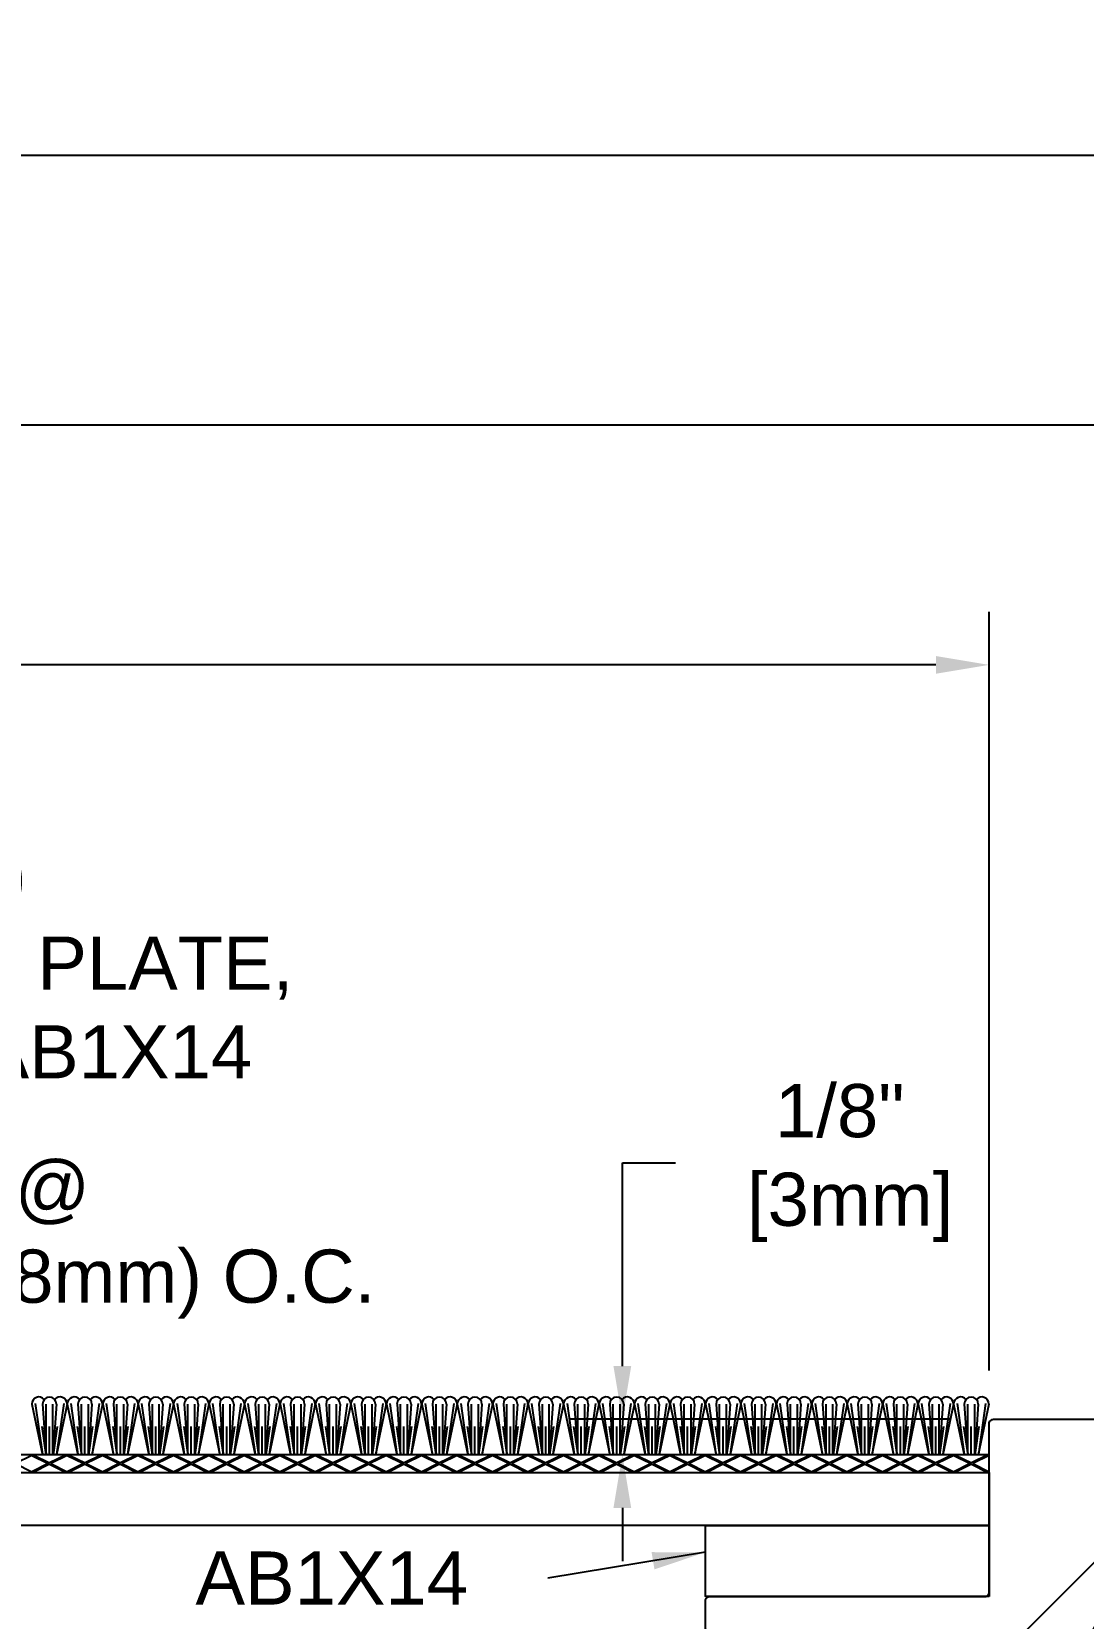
# Model space of a CAD drawing. Header units: inches. Extents: x -3 to 42.1, y -5.8 to 5.
# Drawn here: x 10.89 to 14.6, y -0.61 to 4.99 of the extents above; entities that cross this region are included whole.
import ezdxf

# ---------------------------------------------------------------- set-up
doc = ezdxf.new("R2010")
doc.units = ezdxf.units.IN
doc.header["$MEASUREMENT"] = 0
for name, color, linetype in [('Conditions', 1, 'Continuous'), ('Dimensions', 3, 'Continuous'), ('Metals', 7, 'Continuous'), ('Text', 2, 'Continuous')]:
    doc.layers.add(name, color=color, linetype=linetype)
doc.styles.add('ARIAL', font='arial.ttf')
doc.dimstyles.new('Arial', dxfattribs={"dimscale": 1.5, "dimtxt": 0.125, "dimasz": 0.125, "dimexe": 0.125, "dimexo": 0.125, "dimgap": 0.125, "dimtad": 0, "dimtih": 1, "dimtoh": 1, "dimdec": 4, "dimzin": 0, "dimdsep": 46, "dimlunit": 4, "dimtxsty": 'ARIAL', "dimcen": 0.125, "dimadec": 0, "dimazin": 0, "dimtfac": 1, "dimtdec": 4, "dimtofl": 0, "dimtmove": 0, "dimatfit": 3, "dimfxl": 0, "dimfrac": 2, "dimtolj": 1, "dimtzin": 0, "dimarcsym": 0})

# ---------------------------------------------------------------- blocks, each defined once
blk = doc.blocks.new('*D16')
at = {"layer": 'Defpoints', "color": 0}
for p in [(12.9725, 0.0937), (14.3164, 0.0937), (14.2612, -0.0313)]:
    blk.add_point(p, dxfattribs=at)
at = {"layer": 'Dimensions', "color": 0, "lineweight": -2}
for p, q in [((12.9725, 0.2812), (12.9725, 0.9978)), ((12.9725, 0.9978), (13.16, 0.9978)), ((14.1289, 0.0937), (12.785, 0.0937)), ((14.0737, -0.0313), (12.785, -0.0313)), ((12.9725, -0.2188), (12.9725, -0.4063))]:
    blk.add_line(p, q, dxfattribs=at)
at = {"layer": 'Dimensions', "color": 0}
for points in [[(12.9412, 0.2812), (13.0037, 0.2812), (12.9725, 0.0937)], [(12.9412, -0.2188), (13.0037, -0.2188), (12.9725, -0.0313)]]:
    blk.add_solid(points, dxfattribs=at)
at = {"layer": 'Dimensions', "color": 0, "insert": (13.7392, 0.9978), "char_height": 0.1875, "attachment_point": 5, "style": 'ARIAL'}
blk.add_mtext('\\A1;1/8"\\P [3mm]', dxfattribs=at)
blk = doc.blocks.new('*D17')
at = {"layer": 'Defpoints', "color": 0}
for p in [(15.8653, 4.5514), (2.6659, 0.0837), (15.8653, 0.0837)]:
    blk.add_point(p, dxfattribs=at)
at = {"layer": 'Dimensions', "color": 0, "lineweight": -2}
for p, q in [((2.6659, 0.2712), (2.6659, 4.7389)), ((15.8653, 0.2712), (15.8653, 4.7389)), ((2.8534, 4.5514), (8.6477, 4.5514)), ((15.6778, 4.5514), (10.0974, 4.5514))]:
    blk.add_line(p, q, dxfattribs=at)
at = {"layer": 'Dimensions', "color": 0}
for points in [[(2.8534, 4.5827), (2.8534, 4.5202), (2.6659, 4.5514)], [(15.6778, 4.5827), (15.6778, 4.5202), (15.8653, 4.5514)]]:
    blk.add_solid(points, dxfattribs=at)
at = {"layer": 'Dimensions', "color": 0, "insert": (9.3725, 4.5514), "char_height": 0.1875, "attachment_point": 5, "style": 'ARIAL'}
blk.add_mtext('\\A1;1\'-1 3/16"\\P [335mm]', dxfattribs=at)
blk = doc.blocks.new('*D21')
at = {"layer": 'Defpoints', "color": 0}
for p in [(3.4163, 3.6001), (3.4163, 0.0787), (15.1194, 0.0787)]:
    blk.add_point(p, dxfattribs=at)
at = {"layer": 'Dimensions', "color": 0, "lineweight": -2}
for p, q in [((3.4163, 0.2662), (3.4163, 3.7876)), ((15.1194, 0.2662), (15.1194, 3.7876)), ((3.6038, 3.6001), (8.5948, 3.6001)), ((14.9319, 3.6001), (10.0445, 3.6001))]:
    blk.add_line(p, q, dxfattribs=at)
at = {"layer": 'Dimensions', "color": 0}
for points in [[(3.6038, 3.6313), (3.6038, 3.5688), (3.4163, 3.6001)], [(14.9319, 3.6313), (14.9319, 3.5688), (15.1194, 3.6001)]]:
    blk.add_solid(points, dxfattribs=at)
at = {"layer": 'Dimensions', "color": 0, "insert": (9.3196, 3.6001), "char_height": 0.1875, "attachment_point": 5, "style": 'ARIAL'}
blk.add_mtext('\\A1;11 11/16"\\P [297mm]', dxfattribs=at)
blk = doc.blocks.new('NBT123')
blk.add_lwpolyline([(-0.985, 0.61, 0.414214), (-1, 0.625), (-1.8238, 0.625, 0.668179), (-1.8344, 0.5994), (-1.1144, -0.1206, 0.198912), (-1.1038, -0.125), (0, -0.125, 0.414214), (0.015, -0.11), (0.015, -0.015, 0.414214), (0, 0), (-0.97, 0, -0.414214), (-0.985, 0.015)], format="xyb", close=True)
blk = doc.blocks.new('*D23')
at = {"layer": 'Defpoints', "color": 0}
for p in [(14.2656, 2.7545), (4.2656, 0.0787), (14.2656, 0.0787)]:
    blk.add_point(p, dxfattribs=at)
at = {"layer": 'Dimensions', "color": 0, "lineweight": -2}
for p, q in [((4.2656, 0.2662), (4.2656, 2.942)), ((14.2656, 0.2662), (14.2656, 2.942)), ((4.4531, 2.7545), (8.619, 2.7545)), ((14.0781, 2.7545), (10.0688, 2.7545))]:
    blk.add_line(p, q, dxfattribs=at)
at = {"layer": 'Dimensions', "color": 0}
for points in [[(4.4531, 2.7857), (4.4531, 2.7232), (4.2656, 2.7545)], [(14.0781, 2.7857), (14.0781, 2.7232), (14.2656, 2.7545)]]:
    blk.add_solid(points, dxfattribs=at)
at = {"layer": 'Dimensions', "color": 0, "insert": (9.3439, 2.7545), "char_height": 0.1875, "attachment_point": 5, "style": 'ARIAL'}
blk.add_mtext('\\A1;10"\\P [254mm]', dxfattribs=at)
blk = doc.blocks.new('AB1X516')
blk.add_lwpolyline([(-0.5, 0), (0.5, 0), (0.5, 0.25), (-0.5, 0.25)], close=True)
blk = doc.blocks.new('*U30')
for p, q in [((10, 0.0625), (0, 0.0625)), ((6.625, 0.0603), (6.567, 0.0312)), ((6.625, 0.0603), (6.683, 0.0312)), ((6.6295, 0.0625), (6.6875, 0.0335)), ((6.7455, 0.0625), (6.6875, 0.0335)), ((6.75, 0.0603), (6.692, 0.0312)), ((6.75, 0.0603), (6.808, 0.0312)), ((6.7545, 0.0625), (6.8125, 0.0335)), ((6.8705, 0.0625), (6.8125, 0.0335)), ((6.875, 0.0603), (6.817, 0.0312)), ((6.875, 0.0603), (6.933, 0.0312)), ((6.8795, 0.0625), (6.9375, 0.0335)), ((6.9955, 0.0625), (6.9375, 0.0335)), ((7, 0.0603), (6.942, 0.0312)), ((7, 0.0603), (7.058, 0.0312)), ((7.0045, 0.0625), (7.0625, 0.0335)), ((7.1205, 0.0625), (7.0625, 0.0335)), ((7.125, 0.0603), (7.067, 0.0312)), ((7.125, 0.0603), (7.183, 0.0312)), ((7.1295, 0.0625), (7.1875, 0.0335)), ((7.2455, 0.0625), (7.1875, 0.0335)), ((7.25, 0.0603), (7.192, 0.0312)), ((7.25, 0.0603), (7.308, 0.0312)), ((7.2545, 0.0625), (7.3125, 0.0335)), ((7.3705, 0.0625), (7.3125, 0.0335)), ((7.375, 0.0603), (7.317, 0.0312)), ((7.375, 0.0603), (7.433, 0.0312)), ((7.3795, 0.0625), (7.4375, 0.0335)), ((7.4955, 0.0625), (7.4375, 0.0335)), ((7.5, 0.0603), (7.442, 0.0312)), ((7.5, 0.0603), (7.558, 0.0312)), ((7.5045, 0.0625), (7.5625, 0.0335)), ((7.6205, 0.0625), (7.5625, 0.0335)), ((7.625, 0.0603), (7.567, 0.0312)), ((7.625, 0.0603), (7.683, 0.0312)), ((7.6295, 0.0625), (7.6875, 0.0335)), ((7.7455, 0.0625), (7.6875, 0.0335)), ((7.75, 0.0603), (7.692, 0.0312)), ((7.75, 0.0603), (7.808, 0.0312)), ((7.7545, 0.0625), (7.8125, 0.0335)), ((7.8705, 0.0625), (7.8125, 0.0335)), ((7.875, 0.0603), (7.817, 0.0312)), ((7.875, 0.0603), (7.933, 0.0312)), ((7.8795, 0.0625), (7.9375, 0.0335)), ((7.9955, 0.0625), (7.9375, 0.0335)), ((8, 0.0603), (7.942, 0.0312)), ((8, 0.0603), (8.058, 0.0312)), ((8.0045, 0.0625), (8.0625, 0.0335)), ((8.1205, 0.0625), (8.0625, 0.0335)), ((8.125, 0.0603), (8.067, 0.0312)), ((8.125, 0.0603), (8.183, 0.0312)), ((8.1295, 0.0625), (8.1875, 0.0335)), ((8.2455, 0.0625), (8.1875, 0.0335)), ((8.25, 0.0603), (8.192, 0.0312)), ((8.25, 0.0603), (8.308, 0.0312)), ((8.2545, 0.0625), (8.3125, 0.0335)), ((8.3705, 0.0625), (8.3125, 0.0335)), ((8.375, 0.0603), (8.317, 0.0312)), ((8.375, 0.0603), (8.433, 0.0312)), ((8.3795, 0.0625), (8.4375, 0.0335)), ((8.4955, 0.0625), (8.4375, 0.0335)), ((8.5, 0.0603), (8.442, 0.0312)), ((8.5, 0.0603), (8.558, 0.0312)), ((8.5045, 0.0625), (8.5625, 0.0335)), ((8.6205, 0.0625), (8.5625, 0.0335)), ((8.625, 0.0603), (8.567, 0.0312)), ((8.625, 0.0603), (8.683, 0.0312)), ((8.6295, 0.0625), (8.6875, 0.0335)), ((8.7455, 0.0625), (8.6875, 0.0335)), ((8.75, 0.0603), (8.692, 0.0312)), ((8.75, 0.0603), (8.808, 0.0312)), ((8.7545, 0.0625), (8.8125, 0.0335)), ((8.8705, 0.0625), (8.8125, 0.0335)), ((8.875, 0.0603), (8.817, 0.0312)), ((8.875, 0.0603), (8.933, 0.0312)), ((8.8795, 0.0625), (8.9375, 0.0335)), ((8.9955, 0.0625), (8.9375, 0.0335)), ((9, 0.0603), (8.942, 0.0312)), ((9, 0.0603), (9.058, 0.0312)), ((9.0045, 0.0625), (9.0625, 0.0335)), ((9.1205, 0.0625), (9.0625, 0.0335)), ((9.125, 0.0603), (9.067, 0.0312)), ((9.125, 0.0603), (9.183, 0.0312)), ((9.1295, 0.0625), (9.1875, 0.0335)), ((9.2455, 0.0625), (9.1875, 0.0335)), ((9.25, 0.0603), (9.192, 0.0312)), ((9.25, 0.0603), (9.308, 0.0312)), ((9.2545, 0.0625), (9.3125, 0.0335)), ((9.3705, 0.0625), (9.3125, 0.0335)), ((9.375, 0.0603), (9.317, 0.0312)), ((9.375, 0.0603), (9.433, 0.0312)), ((9.3795, 0.0625), (9.4375, 0.0335)), ((9.4955, 0.0625), (9.4375, 0.0335)), ((9.5, 0.0603), (9.442, 0.0312)), ((9.5, 0.0603), (9.558, 0.0312)), ((9.5045, 0.0625), (9.5625, 0.0335)), ((9.6205, 0.0625), (9.5625, 0.0335)), ((9.625, 0.0603), (9.567, 0.0312)), ((9.625, 0.0603), (9.683, 0.0312)), ((9.6295, 0.0625), (9.6875, 0.0335)), ((9.7455, 0.0625), (9.6875, 0.0335)), ((9.75, 0.0603), (9.692, 0.0312)), ((9.75, 0.0603), (9.808, 0.0312)), ((9.7545, 0.0625), (9.8125, 0.0335)), ((9.8705, 0.0625), (9.8125, 0.0335)), ((9.875, 0.0603), (9.817, 0.0312)), ((9.875, 0.0603), (9.933, 0.0312)), ((9.8795, 0.0625), (9.9375, 0.0335)), ((9.9955, 0.0625), (9.9375, 0.0335)), ((10, 0.0603), (9.942, 0.0312)), ((10, 0), (10, 0.0625)), ((0, 0), (10, 0)), ((6.567, 0.0312), (6.625, 0.0022)), ((6.683, 0.0312), (6.625, 0.0022)), ((6.6875, 0.029), (6.6295, 0)), ((6.6875, 0.029), (6.7455, 0)), ((6.692, 0.0312), (6.75, 0.0022)), ((6.808, 0.0312), (6.75, 0.0022)), ((6.8125, 0.029), (6.7545, 0)), ((6.8125, 0.029), (6.8705, 0)), ((6.817, 0.0312), (6.875, 0.0022)), ((6.933, 0.0312), (6.875, 0.0022)), ((6.9375, 0.029), (6.8795, 0)), ((6.9375, 0.029), (6.9955, 0)), ((6.942, 0.0312), (7, 0.0022)), ((7.058, 0.0312), (7, 0.0022)), ((7.0625, 0.029), (7.0045, 0)), ((7.0625, 0.029), (7.1205, 0)), ((7.067, 0.0312), (7.125, 0.0022)), ((7.183, 0.0312), (7.125, 0.0022)), ((7.1875, 0.029), (7.1295, 0)), ((7.1875, 0.029), (7.2455, 0)), ((7.192, 0.0312), (7.25, 0.0022)), ((7.308, 0.0312), (7.25, 0.0022)), ((7.3125, 0.029), (7.2545, 0)), ((7.3125, 0.029), (7.3705, 0)), ((7.317, 0.0312), (7.375, 0.0022)), ((7.433, 0.0312), (7.375, 0.0022)), ((7.4375, 0.029), (7.3795, 0)), ((7.4375, 0.029), (7.4955, 0)), ((7.442, 0.0312), (7.5, 0.0022)), ((7.558, 0.0312), (7.5, 0.0022)), ((7.5625, 0.029), (7.5045, 0)), ((7.5625, 0.029), (7.6205, 0)), ((7.567, 0.0312), (7.625, 0.0022)), ((7.683, 0.0312), (7.625, 0.0022)), ((7.6875, 0.029), (7.6295, 0)), ((7.6875, 0.029), (7.7455, 0)), ((7.692, 0.0312), (7.75, 0.0022)), ((7.808, 0.0312), (7.75, 0.0022)), ((7.8125, 0.029), (7.7545, 0)), ((7.8125, 0.029), (7.8705, 0)), ((7.817, 0.0312), (7.875, 0.0022)), ((7.933, 0.0312), (7.875, 0.0022)), ((7.9375, 0.029), (7.8795, 0)), ((7.9375, 0.029), (7.9955, 0)), ((7.942, 0.0312), (8, 0.0022)), ((8.058, 0.0312), (8, 0.0022)), ((8.0625, 0.029), (8.0045, 0)), ((8.0625, 0.029), (8.1205, 0)), ((8.067, 0.0312), (8.125, 0.0022)), ((8.183, 0.0312), (8.125, 0.0022)), ((8.1875, 0.029), (8.1295, 0)), ((8.1875, 0.029), (8.2455, 0)), ((8.192, 0.0312), (8.25, 0.0022)), ((8.308, 0.0312), (8.25, 0.0022)), ((8.3125, 0.029), (8.2545, 0)), ((8.3125, 0.029), (8.3705, 0)), ((8.317, 0.0312), (8.375, 0.0022)), ((8.433, 0.0312), (8.375, 0.0022)), ((8.4375, 0.029), (8.3795, 0)), ((8.4375, 0.029), (8.4955, 0)), ((8.442, 0.0312), (8.5, 0.0022)), ((8.558, 0.0312), (8.5, 0.0022)), ((8.5625, 0.029), (8.5045, 0)), ((8.5625, 0.029), (8.6205, 0)), ((8.567, 0.0312), (8.625, 0.0022)), ((8.683, 0.0312), (8.625, 0.0022)), ((8.6875, 0.029), (8.6295, 0)), ((8.6875, 0.029), (8.7455, 0)), ((8.692, 0.0312), (8.75, 0.0022)), ((8.808, 0.0312), (8.75, 0.0022)), ((8.8125, 0.029), (8.7545, 0)), ((8.8125, 0.029), (8.8705, 0)), ((8.817, 0.0312), (8.875, 0.0022)), ((8.933, 0.0312), (8.875, 0.0022)), ((8.9375, 0.029), (8.8795, 0)), ((8.9375, 0.029), (8.9955, 0)), ((8.942, 0.0312), (9, 0.0022)), ((9.058, 0.0312), (9, 0.0022)), ((9.0625, 0.029), (9.0045, 0)), ((9.0625, 0.029), (9.1205, 0)), ((9.067, 0.0312), (9.125, 0.0022)), ((9.183, 0.0312), (9.125, 0.0022)), ((9.1875, 0.029), (9.1295, 0)), ((9.1875, 0.029), (9.2455, 0)), ((9.192, 0.0312), (9.25, 0.0022)), ((9.308, 0.0312), (9.25, 0.0022)), ((9.3125, 0.029), (9.2545, 0)), ((9.3125, 0.029), (9.3705, 0)), ((9.317, 0.0312), (9.375, 0.0022)), ((9.433, 0.0312), (9.375, 0.0022)), ((9.4375, 0.029), (9.3795, 0)), ((9.4375, 0.029), (9.4955, 0)), ((9.442, 0.0312), (9.5, 0.0022)), ((9.558, 0.0312), (9.5, 0.0022)), ((9.5625, 0.029), (9.5045, 0)), ((9.5625, 0.029), (9.6205, 0)), ((9.567, 0.0312), (9.625, 0.0022)), ((9.683, 0.0312), (9.625, 0.0022)), ((9.6875, 0.029), (9.6295, 0)), ((9.6875, 0.029), (9.7455, 0)), ((9.692, 0.0312), (9.75, 0.0022)), ((9.808, 0.0312), (9.75, 0.0022)), ((9.8125, 0.029), (9.7545, 0)), ((9.8125, 0.029), (9.8705, 0)), ((9.817, 0.0312), (9.875, 0.0022)), ((9.933, 0.0312), (9.875, 0.0022)), ((9.9375, 0.029), (9.8795, 0)), ((9.9375, 0.029), (9.9955, 0)), ((9.942, 0.0312), (10, 0.0022))]:
    blk.add_line(p, q)
for points in [[(6.6249, 0.2412), (6.6623, 0.0625)], [(6.6369, 0.243), (6.6619, 0.0642)], [(6.6624, 0.2412), (6.6749, 0.0625)], [(6.6749, 0.0625), (6.6749, 0.2412)], [(6.6992, 0.0625), (6.6992, 0.2412)], [(6.7117, 0.2412), (6.6992, 0.0625)], [(6.7492, 0.2412), (6.7118, 0.0625)], [(6.7372, 0.243), (6.7122, 0.0642)], [(6.7499, 0.2412), (6.7873, 0.0625)], [(6.7619, 0.243), (6.7869, 0.0642)], [(6.7874, 0.2412), (6.7999, 0.0625)], [(6.7999, 0.0625), (6.7999, 0.2412)], [(6.8242, 0.0625), (6.8242, 0.2412)], [(6.8367, 0.2412), (6.8242, 0.0625)], [(6.8742, 0.2412), (6.8368, 0.0625)], [(6.8622, 0.243), (6.8372, 0.0642)], [(6.8749, 0.2412), (6.9123, 0.0625)], [(6.8869, 0.243), (6.9119, 0.0642)], [(6.9124, 0.2412), (6.9249, 0.0625)], [(6.9249, 0.0625), (6.9249, 0.2412)], [(6.9492, 0.0625), (6.9492, 0.2412)], [(6.9617, 0.2412), (6.9492, 0.0625)], [(6.9992, 0.2412), (6.9618, 0.0625)], [(6.9872, 0.243), (6.9622, 0.0642)], [(6.9999, 0.2412), (7.0373, 0.0625)], [(7.0119, 0.243), (7.0369, 0.0642)], [(7.0374, 0.2412), (7.0499, 0.0625)], [(7.0499, 0.0625), (7.0499, 0.2412)], [(7.0742, 0.0625), (7.0742, 0.2412)], [(7.0867, 0.2412), (7.0742, 0.0625)], [(7.1242, 0.2412), (7.0868, 0.0625)], [(7.1122, 0.243), (7.0872, 0.0642)], [(7.1249, 0.2412), (7.1623, 0.0625)], [(7.1369, 0.243), (7.1619, 0.0642)], [(7.1624, 0.2412), (7.1749, 0.0625)], [(7.1749, 0.0625), (7.1749, 0.2412)], [(7.1992, 0.0625), (7.1992, 0.2412)], [(7.2117, 0.2412), (7.1992, 0.0625)], [(7.2492, 0.2412), (7.2118, 0.0625)], [(7.2372, 0.243), (7.2122, 0.0642)], [(7.2499, 0.2412), (7.2873, 0.0625)], [(7.2619, 0.243), (7.2869, 0.0642)], [(7.2874, 0.2412), (7.2999, 0.0625)], [(7.2999, 0.0625), (7.2999, 0.2412)], [(7.3242, 0.0625), (7.3242, 0.2412)], [(7.3367, 0.2412), (7.3242, 0.0625)], [(7.3742, 0.2412), (7.3368, 0.0625)], [(7.3622, 0.243), (7.3372, 0.0642)], [(7.3749, 0.2412), (7.4123, 0.0625)], [(7.3869, 0.243), (7.4119, 0.0642)], [(7.4124, 0.2412), (7.4249, 0.0625)], [(7.4249, 0.0625), (7.4249, 0.2412)], [(7.4492, 0.0625), (7.4492, 0.2412)], [(7.4617, 0.2412), (7.4492, 0.0625)], [(7.4992, 0.2412), (7.4618, 0.0625)], [(7.4872, 0.243), (7.4622, 0.0642)], [(7.4999, 0.2412), (7.5373, 0.0625)], [(7.5119, 0.243), (7.5369, 0.0642)], [(7.5374, 0.2412), (7.5499, 0.0625)], [(7.5499, 0.0625), (7.5499, 0.2412)], [(7.5742, 0.0625), (7.5742, 0.2412)], [(7.5867, 0.2412), (7.5742, 0.0625)], [(7.6242, 0.2412), (7.5868, 0.0625)], [(7.6122, 0.243), (7.5872, 0.0642)], [(7.6249, 0.2412), (7.6623, 0.0625)], [(7.6369, 0.243), (7.6619, 0.0642)], [(7.6624, 0.2412), (7.6749, 0.0625)], [(7.6749, 0.0625), (7.6749, 0.2412)], [(7.6992, 0.0625), (7.6992, 0.2412)], [(7.7117, 0.2412), (7.6992, 0.0625)], [(7.7492, 0.2412), (7.7118, 0.0625)], [(7.7372, 0.243), (7.7122, 0.0642)], [(7.7499, 0.2412), (7.7873, 0.0625)], [(7.7619, 0.243), (7.7869, 0.0642)], [(7.7874, 0.2412), (7.7999, 0.0625)], [(7.7999, 0.0625), (7.7999, 0.2412)], [(7.8242, 0.0625), (7.8242, 0.2412)], [(7.8367, 0.2412), (7.8242, 0.0625)], [(7.8742, 0.2412), (7.8368, 0.0625)], [(7.8622, 0.243), (7.8372, 0.0642)], [(7.8749, 0.2412), (7.9123, 0.0625)], [(7.8869, 0.243), (7.9119, 0.0642)], [(7.9124, 0.2412), (7.9249, 0.0625)], [(7.9249, 0.0625), (7.9249, 0.2412)], [(7.9492, 0.0625), (7.9492, 0.2412)], [(7.9617, 0.2412), (7.9492, 0.0625)], [(7.9992, 0.2412), (7.9618, 0.0625)], [(7.9872, 0.243), (7.9622, 0.0642)], [(7.9999, 0.2412), (8.0373, 0.0625)], [(8.0119, 0.243), (8.0369, 0.0642)], [(8.0374, 0.2412), (8.0499, 0.0625)], [(8.0499, 0.0625), (8.0499, 0.2412)], [(8.0742, 0.0625), (8.0742, 0.2412)], [(8.0867, 0.2412), (8.0742, 0.0625)], [(8.1242, 0.2412), (8.0868, 0.0625)], [(8.1122, 0.243), (8.0872, 0.0642)], [(8.1249, 0.2412), (8.1623, 0.0625)], [(8.1369, 0.243), (8.1619, 0.0642)], [(8.1624, 0.2412), (8.1749, 0.0625)], [(8.1749, 0.0625), (8.1749, 0.2412)], [(8.1992, 0.0625), (8.1992, 0.2412)], [(8.2117, 0.2412), (8.1992, 0.0625)], [(8.2492, 0.2412), (8.2118, 0.0625)], [(8.2372, 0.243), (8.2122, 0.0642)], [(8.2499, 0.2412), (8.2873, 0.0625)], [(8.2619, 0.243), (8.2869, 0.0642)], [(8.2874, 0.2412), (8.2999, 0.0625)], [(8.2999, 0.0625), (8.2999, 0.2412)], [(8.3242, 0.0625), (8.3242, 0.2412)], [(8.3367, 0.2412), (8.3242, 0.0625)], [(8.3742, 0.2412), (8.3368, 0.0625)], [(8.3622, 0.243), (8.3372, 0.0642)], [(8.3749, 0.2412), (8.4123, 0.0625)], [(8.3869, 0.243), (8.4119, 0.0642)], [(8.4124, 0.2412), (8.4249, 0.0625)], [(8.4249, 0.0625), (8.4249, 0.2412)], [(8.4492, 0.0625), (8.4492, 0.2412)], [(8.4617, 0.2412), (8.4492, 0.0625)], [(8.4992, 0.2412), (8.4618, 0.0625)], [(8.4872, 0.243), (8.4622, 0.0642)], [(8.4999, 0.2412), (8.5373, 0.0625)], [(8.5119, 0.243), (8.5369, 0.0642)], [(8.5374, 0.2412), (8.5499, 0.0625)], [(8.5499, 0.0625), (8.5499, 0.2412)], [(8.5742, 0.0625), (8.5742, 0.2412)], [(8.5867, 0.2412), (8.5742, 0.0625)], [(8.6242, 0.2412), (8.5868, 0.0625)], [(8.6122, 0.243), (8.5872, 0.0642)], [(8.6249, 0.2412), (8.6623, 0.0625)], [(8.6369, 0.243), (8.6619, 0.0642)], [(8.6624, 0.2412), (8.6749, 0.0625)], [(8.6749, 0.0625), (8.6749, 0.2412)], [(8.6992, 0.0625), (8.6992, 0.2412)], [(8.7117, 0.2412), (8.6992, 0.0625)], [(8.7492, 0.2412), (8.7118, 0.0625)], [(8.7372, 0.243), (8.7122, 0.0642)], [(8.7499, 0.2412), (8.7873, 0.0625)], [(8.7619, 0.243), (8.7869, 0.0642)], [(8.7874, 0.2412), (8.7999, 0.0625)], [(8.7999, 0.0625), (8.7999, 0.2412)], [(8.8242, 0.0625), (8.8242, 0.2412)], [(8.8367, 0.2412), (8.8242, 0.0625)], [(8.8742, 0.2412), (8.8368, 0.0625)], [(8.8622, 0.243), (8.8372, 0.0642)], [(8.8749, 0.2412), (8.9123, 0.0625)], [(8.8869, 0.243), (8.9119, 0.0642)], [(8.9124, 0.2412), (8.9249, 0.0625)], [(8.9249, 0.0625), (8.9249, 0.2412)], [(8.9492, 0.0625), (8.9492, 0.2412)], [(8.9617, 0.2412), (8.9492, 0.0625)], [(8.9992, 0.2412), (8.9618, 0.0625)], [(8.9872, 0.243), (8.9622, 0.0642)], [(8.9999, 0.2412), (9.0373, 0.0625)], [(9.0119, 0.243), (9.0369, 0.0642)], [(9.0374, 0.2412), (9.0499, 0.0625)], [(9.0499, 0.0625), (9.0499, 0.2412)], [(9.0742, 0.0625), (9.0742, 0.2412)], [(9.0867, 0.2412), (9.0742, 0.0625)], [(9.1242, 0.2412), (9.0868, 0.0625)], [(9.1122, 0.243), (9.0872, 0.0642)], [(9.1249, 0.2412), (9.1623, 0.0625)], [(9.1369, 0.243), (9.1619, 0.0642)], [(9.1624, 0.2412), (9.1749, 0.0625)], [(9.1749, 0.0625), (9.1749, 0.2412)], [(9.1992, 0.0625), (9.1992, 0.2412)], [(9.2117, 0.2412), (9.1992, 0.0625)], [(9.2492, 0.2412), (9.2118, 0.0625)], [(9.2372, 0.243), (9.2122, 0.0642)], [(9.2499, 0.2412), (9.2873, 0.0625)], [(9.2619, 0.243), (9.2869, 0.0642)], [(9.2874, 0.2412), (9.2999, 0.0625)], [(9.2999, 0.0625), (9.2999, 0.2412)], [(9.3242, 0.0625), (9.3242, 0.2412)], [(9.3367, 0.2412), (9.3242, 0.0625)], [(9.3742, 0.2412), (9.3368, 0.0625)], [(9.3622, 0.243), (9.3372, 0.0642)], [(9.3749, 0.2412), (9.4123, 0.0625)], [(9.3869, 0.243), (9.4119, 0.0642)], [(9.4124, 0.2412), (9.4249, 0.0625)], [(9.4249, 0.0625), (9.4249, 0.2412)], [(9.4492, 0.0625), (9.4492, 0.2412)], [(9.4617, 0.2412), (9.4492, 0.0625)], [(9.4992, 0.2412), (9.4618, 0.0625)], [(9.4872, 0.243), (9.4622, 0.0642)], [(9.4999, 0.2412), (9.5373, 0.0625)], [(9.5119, 0.243), (9.5369, 0.0642)], [(9.5374, 0.2412), (9.5499, 0.0625)], [(9.5499, 0.0625), (9.5499, 0.2412)], [(9.5742, 0.0625), (9.5742, 0.2412)], [(9.5867, 0.2412), (9.5742, 0.0625)], [(9.6242, 0.2412), (9.5868, 0.0625)], [(9.6122, 0.243), (9.5872, 0.0642)], [(9.6249, 0.2412), (9.6623, 0.0625)], [(9.6369, 0.243), (9.6619, 0.0642)], [(9.6624, 0.2412), (9.6749, 0.0625)], [(9.6749, 0.0625), (9.6749, 0.2412)], [(9.6992, 0.0625), (9.6992, 0.2412)], [(9.7117, 0.2412), (9.6992, 0.0625)], [(9.7492, 0.2412), (9.7118, 0.0625)], [(9.7372, 0.243), (9.7122, 0.0642)], [(9.7499, 0.2412), (9.7873, 0.0625)], [(9.7619, 0.243), (9.7869, 0.0642)], [(9.7874, 0.2412), (9.7999, 0.0625)], [(9.7999, 0.0625), (9.7999, 0.2412)], [(9.8242, 0.0625), (9.8242, 0.2412)], [(9.8367, 0.2412), (9.8242, 0.0625)], [(9.8742, 0.2412), (9.8368, 0.0625)], [(9.8622, 0.243), (9.8372, 0.0642)], [(9.8749, 0.2412), (9.9123, 0.0625)], [(9.8869, 0.243), (9.9119, 0.0642)], [(9.9124, 0.2412), (9.9249, 0.0625)], [(9.9249, 0.0625), (9.9249, 0.2412)], [(9.9492, 0.0625), (9.9492, 0.2412)], [(9.9617, 0.2412), (9.9492, 0.0625)], [(9.9992, 0.2412), (9.9618, 0.0625)], [(9.9872, 0.243), (9.9622, 0.0642)], [(6.6602, 0.1625), (6.6745, 0.0625)], [(6.687, 0.0625), (6.687, 0.1625)], [(6.7139, 0.1625), (6.6996, 0.0625)], [(6.7852, 0.1625), (6.7995, 0.0625)], [(6.812, 0.0625), (6.812, 0.1625)], [(6.8389, 0.1625), (6.8246, 0.0625)], [(6.9102, 0.1625), (6.9245, 0.0625)], [(6.937, 0.0625), (6.937, 0.1625)], [(6.9639, 0.1625), (6.9496, 0.0625)], [(7.0352, 0.1625), (7.0495, 0.0625)], [(7.062, 0.0625), (7.062, 0.1625)], [(7.0889, 0.1625), (7.0746, 0.0625)], [(7.1602, 0.1625), (7.1745, 0.0625)], [(7.187, 0.0625), (7.187, 0.1625)], [(7.2139, 0.1625), (7.1996, 0.0625)], [(7.2852, 0.1625), (7.2995, 0.0625)], [(7.312, 0.0625), (7.312, 0.1625)], [(7.3389, 0.1625), (7.3246, 0.0625)], [(7.4102, 0.1625), (7.4245, 0.0625)], [(7.437, 0.0625), (7.437, 0.1625)], [(7.4639, 0.1625), (7.4496, 0.0625)], [(7.5352, 0.1625), (7.5495, 0.0625)], [(7.562, 0.0625), (7.562, 0.1625)], [(7.5889, 0.1625), (7.5746, 0.0625)], [(7.6602, 0.1625), (7.6745, 0.0625)], [(7.687, 0.0625), (7.687, 0.1625)], [(7.7139, 0.1625), (7.6996, 0.0625)], [(7.7852, 0.1625), (7.7995, 0.0625)], [(7.812, 0.0625), (7.812, 0.1625)], [(7.8389, 0.1625), (7.8246, 0.0625)], [(7.9102, 0.1625), (7.9245, 0.0625)], [(7.937, 0.0625), (7.937, 0.1625)], [(7.9639, 0.1625), (7.9496, 0.0625)], [(8.0352, 0.1625), (8.0495, 0.0625)], [(8.062, 0.0625), (8.062, 0.1625)], [(8.0889, 0.1625), (8.0746, 0.0625)], [(8.1602, 0.1625), (8.1745, 0.0625)], [(8.187, 0.0625), (8.187, 0.1625)], [(8.2139, 0.1625), (8.1996, 0.0625)], [(8.2852, 0.1625), (8.2995, 0.0625)], [(8.312, 0.0625), (8.312, 0.1625)], [(8.3389, 0.1625), (8.3246, 0.0625)], [(8.4102, 0.1625), (8.4245, 0.0625)], [(8.437, 0.0625), (8.437, 0.1625)], [(8.4639, 0.1625), (8.4496, 0.0625)], [(8.5352, 0.1625), (8.5495, 0.0625)], [(8.562, 0.0625), (8.562, 0.1625)], [(8.5889, 0.1625), (8.5746, 0.0625)], [(8.6602, 0.1625), (8.6745, 0.0625)], [(8.687, 0.0625), (8.687, 0.1625)], [(8.7139, 0.1625), (8.6996, 0.0625)], [(8.7852, 0.1625), (8.7995, 0.0625)], [(8.812, 0.0625), (8.812, 0.1625)], [(8.8389, 0.1625), (8.8246, 0.0625)], [(8.9102, 0.1625), (8.9245, 0.0625)], [(8.937, 0.0625), (8.937, 0.1625)], [(8.9639, 0.1625), (8.9496, 0.0625)], [(9.0352, 0.1625), (9.0495, 0.0625)], [(9.062, 0.0625), (9.062, 0.1625)], [(9.0889, 0.1625), (9.0746, 0.0625)], [(9.1602, 0.1625), (9.1745, 0.0625)], [(9.187, 0.0625), (9.187, 0.1625)], [(9.2139, 0.1625), (9.1996, 0.0625)], [(9.2852, 0.1625), (9.2995, 0.0625)], [(9.312, 0.0625), (9.312, 0.1625)], [(9.3389, 0.1625), (9.3246, 0.0625)], [(9.4102, 0.1625), (9.4245, 0.0625)], [(9.437, 0.0625), (9.437, 0.1625)], [(9.4639, 0.1625), (9.4496, 0.0625)], [(9.5352, 0.1625), (9.5495, 0.0625)], [(9.562, 0.0625), (9.562, 0.1625)], [(9.5889, 0.1625), (9.5746, 0.0625)], [(9.6602, 0.1625), (9.6745, 0.0625)], [(9.687, 0.0625), (9.687, 0.1625)], [(9.7139, 0.1625), (9.6996, 0.0625)], [(9.7852, 0.1625), (9.7995, 0.0625)], [(9.812, 0.0625), (9.812, 0.1625)], [(9.8389, 0.1625), (9.8246, 0.0625)], [(9.9102, 0.1625), (9.9245, 0.0625)], [(9.937, 0.0625), (9.937, 0.1625)], [(9.9639, 0.1625), (9.9496, 0.0625)]]:
    blk.add_lwpolyline(points)
for centre, radius, start, end in [((6.6499, 0.2412), 0.025, 41.211, 180), ((6.687, 0.2412), 0.0247, 0, 180), ((6.7242, 0.2412), 0.025, 0, 138.789), ((6.7749, 0.2412), 0.025, 41.211, 180), ((6.812, 0.2412), 0.0247, 0, 180), ((6.8492, 0.2412), 0.025, 0, 138.789), ((6.8999, 0.2412), 0.025, 41.211, 180), ((6.937, 0.2412), 0.0247, 0, 180), ((6.9742, 0.2412), 0.025, 0, 138.789), ((7.0249, 0.2412), 0.025, 41.211, 180), ((7.062, 0.2412), 0.0247, 0, 180), ((7.0992, 0.2412), 0.025, 0, 138.789), ((7.1499, 0.2412), 0.025, 41.211, 180), ((7.187, 0.2412), 0.0247, 0, 180), ((7.2242, 0.2412), 0.025, 0, 138.789), ((7.2749, 0.2412), 0.025, 41.211, 180), ((7.312, 0.2412), 0.0247, 0, 180), ((7.3492, 0.2412), 0.025, 0, 138.789), ((7.3999, 0.2412), 0.025, 41.211, 180), ((7.437, 0.2412), 0.0247, 0, 180), ((7.4742, 0.2412), 0.025, 0, 138.789), ((7.5249, 0.2412), 0.025, 41.211, 180), ((7.562, 0.2412), 0.0247, 0, 180), ((7.5992, 0.2412), 0.025, 0, 138.789), ((7.6499, 0.2412), 0.025, 41.211, 180), ((7.687, 0.2412), 0.0247, 0, 180), ((7.7242, 0.2412), 0.025, 0, 138.789), ((7.7749, 0.2412), 0.025, 41.211, 180), ((7.812, 0.2412), 0.0247, 0, 180), ((7.8492, 0.2412), 0.025, 0, 138.789), ((7.8999, 0.2412), 0.025, 41.211, 180), ((7.937, 0.2412), 0.0247, 0, 180), ((7.9742, 0.2412), 0.025, 0, 138.789), ((8.0249, 0.2412), 0.025, 41.211, 180), ((8.062, 0.2412), 0.0247, 0, 180), ((8.0992, 0.2412), 0.025, 0, 138.789), ((8.1499, 0.2412), 0.025, 41.211, 180), ((8.187, 0.2412), 0.0247, 0, 180), ((8.2242, 0.2412), 0.025, 0, 138.789), ((8.2749, 0.2412), 0.025, 41.211, 180), ((8.312, 0.2412), 0.0247, 0, 180), ((8.3492, 0.2412), 0.025, 0, 138.789), ((8.3999, 0.2412), 0.025, 41.211, 180), ((8.437, 0.2412), 0.0247, 0, 180), ((8.4742, 0.2412), 0.025, 0, 138.789), ((8.5249, 0.2412), 0.025, 41.211, 180), ((8.562, 0.2412), 0.0247, 0, 180), ((8.5992, 0.2412), 0.025, 0, 138.789), ((8.6499, 0.2412), 0.025, 41.211, 180), ((8.687, 0.2412), 0.0247, 0, 180), ((8.7242, 0.2412), 0.025, 0, 138.789), ((8.7749, 0.2412), 0.025, 41.211, 180), ((8.812, 0.2412), 0.0247, 0, 180), ((8.8492, 0.2412), 0.025, 0, 138.789), ((8.8999, 0.2412), 0.025, 41.211, 180), ((8.937, 0.2412), 0.0247, 0, 180), ((8.9742, 0.2412), 0.025, 0, 138.789), ((9.0249, 0.2412), 0.025, 41.211, 180), ((9.062, 0.2412), 0.0247, 0, 180), ((9.0992, 0.2412), 0.025, 0, 138.789), ((9.1499, 0.2412), 0.025, 41.211, 180), ((9.187, 0.2412), 0.0247, 0, 180), ((9.2242, 0.2412), 0.025, 0, 138.789), ((9.2749, 0.2412), 0.025, 41.211, 180), ((9.312, 0.2412), 0.0247, 0, 180), ((9.3492, 0.2412), 0.025, 0, 138.789), ((9.3999, 0.2412), 0.025, 41.211, 180), ((9.437, 0.2412), 0.0247, 0, 180), ((9.4742, 0.2412), 0.025, 0, 138.789), ((9.5249, 0.2412), 0.025, 41.211, 180), ((9.562, 0.2412), 0.0247, 0, 180), ((9.5992, 0.2412), 0.025, 0, 138.789), ((9.6499, 0.2412), 0.025, 41.211, 180), ((9.687, 0.2412), 0.0247, 0, 180), ((9.7242, 0.2412), 0.025, 0, 138.789), ((9.7749, 0.2412), 0.025, 41.211, 180), ((9.812, 0.2412), 0.0247, 0, 180), ((9.8492, 0.2412), 0.025, 0, 138.789), ((9.8999, 0.2412), 0.025, 41.211, 180), ((9.937, 0.2412), 0.0247, 0, 180), ((9.9742, 0.2412), 0.025, 0, 138.789)]:
    blk.add_arc(centre, radius, start, end)
blk = doc.blocks.new('NBA60110')
blk.add_lwpolyline([(2.1608, 0.0075, 0.267949), (2.1738, 0), (5.085, 0, -0.414214), (5.1, -0.015), (5.1, -0.325, 0.738322), (5.922, -0.5782, 0.436073), (5.9119, -0.5339), (5.8571, -0.5023, 0.388901), (5.8162, -0.5114, -3.172023), (5.8162, -0.1386, 0.388901), (5.8571, -0.1477), (5.9119, -0.1161, 0.436073), (5.922, -0.0718, 0.248202), (5.55, 0.125), (2.246, 0.125, -0.267949), (2.233, 0.1325), (2.221, 0.1533, 0.065543), (2.2186, 0.1564), (1.5044, 0.8706, 0.198912), (1.4938, 0.875), (1.015, 0.875, 0.414214), (1, 0.86), (1, 0.14, -0.414214), (0.985, 0.125), (0.015, 0.125, 0.414214), (0, 0.11), (0, 0.015, 0.414214), (0.015, 0), (1.11, 0, 0.414214), (1.125, 0.015), (1.125, 0.735, -0.414214), (1.14, 0.75), (1.442, 0.75, -0.198912), (1.4526, 0.7456), (2.1186, 0.0796, -0.065543), (2.121, 0.0765)], format="xyb", close=True)

msp = doc.modelspace()

# ---------------------------------------------------------------- hatches: boundary and pattern name
at = {"layer": 'Conditions'}
h = msp.add_hatch(dxfattribs=at)
h.set_pattern_fill('AR-CONC', color=256, scale=0.25, style=0)
h.paths.add_polyline_path([(16.29163, -2.15234), (16.30308, -2.14618), (16.30308, -2.11449), (16.27908, -2.10156), (16.30308, -2.08864), (16.30308, -2.05694), (16.29163, -2.05078), (16.30308, -2.04462), (16.30308, -2.01292), (16.27908, -2), (16.30308, -1.98708), (16.30308, -1.95538), (16.29163, -1.94922), (16.30308, -1.94306), (16.30308, -1.91136), (16.27908, -1.89844), (16.30308, -1.88551), (16.30308, -1.85382), (16.29163, -1.84766), (16.30308, -1.84149), (16.30308, -1.8098), (16.27908, -1.79688), (16.30308, -1.78395), (16.30308, -1.75226), (16.29163, -1.74609), (16.30308, -1.73993), (16.30308, -1.71605), (16.27908, -1.70312), (16.30308, -1.6902), (16.30308, -1.65851), (16.29163, -1.65234), (16.30308, -1.64618), (16.30308, -1.61449), (16.27908, -1.60156), (16.30308, -1.58864), (16.30308, -1.55694), (16.29163, -1.55078), (16.30308, -1.54462), (16.30308, -1.51292), (16.27908, -1.5), (16.30308, -1.48708), (16.30308, -1.45538), (16.29163, -1.44922), (16.30308, -1.44306), (16.30308, -1.41136), (16.27908, -1.39844), (16.30308, -1.38551), (16.30308, -1.35382), (16.29163, -1.34766), (16.30308, -1.34149), (16.30308, -1.3098), (16.27908, -1.29688), (16.30308, -1.28395), (16.30308, -1.25226), (16.29163, -1.24609), (16.30308, -1.23993), (16.30308, -1.20824), (16.27908, -1.19531), (16.30308, -1.18239), (16.30308, -1.15069), (16.29163, -1.14453), (16.30308, -1.13837), (16.30308, -1.10667), (16.27908, -1.09375), (16.30308, -1.08083), (16.30308, -1.04913), (16.29163, -1.04297), (16.30308, -1.03681), (16.30308, -1.00511), (16.27908, -0.99219), (16.30308, -0.97926), (16.30308, -0.94757), (16.29163, -0.94141), (16.30308, -0.93524), (16.30308, -0.90355), (16.27908, -0.89063), (16.30308, -0.8777), (16.30308, -0.84601), (16.29163, -0.83984), (16.30308, -0.83368), (16.30308, -0.81355, 0.0521265), (16.30207, -0.80393), (16.29728, -0.78125), (14.16269, -0.78125), (14.14755, -0.79725), (14.14755, -0.86435, -0.0521265), (14.14654, -0.87396), (14.14105, -0.89993, 0.0521265), (14.14005, -0.90955), (14.14005, -0.92292), (14.16405, -0.93584), (14.14005, -0.94877), (14.14005, -0.98046), (14.15149, -0.98663), (14.14005, -0.99279), (14.14005, -1.02448), (14.16405, -1.03741), (14.14005, -1.05033), (14.14005, -1.08202), (14.15149, -1.08819), (14.14005, -1.09435), (14.14005, -1.12604), (14.16405, -1.13897), (14.14005, -1.15189), (14.14005, -1.18359), (14.15149, -1.18975), (14.14005, -1.19591), (14.14005, -1.22761), (14.16405, -1.24053), (14.14005, -1.25346), (14.14005, -1.28515), (14.15149, -1.29131), (14.14005, -1.29748), (14.14005, -1.32917), (14.16405, -1.34209), (14.14005, -1.35502), (14.14005, -1.38671), (14.15149, -1.39288), (14.14005, -1.39904), (14.14005, -1.43073), (14.16405, -1.44366), (14.14005, -1.45658), (14.14005, -1.48827), (14.15149, -1.49444), (14.14005, -1.5006), (14.14005, -1.53229), (14.16405, -1.54522), (14.14005, -1.55814), (14.14005, -1.58984), (14.15149, -1.596), (14.14005, -1.60216), (14.14005, -1.63386), (14.16405, -1.64678), (14.14005, -1.65971), (14.14005, -1.6914), (14.15149, -1.69756), (14.14005, -1.70373), (14.14005, -1.73542), (14.16405, -1.74834), (14.14005, -1.76127), (14.14005, -1.79928), (14.15149, -1.80544), (14.14005, -1.81161), (14.14005, -1.8433), (14.16405, -1.85622), (14.14005, -1.86915), (14.14005, -1.90941), (14.15149, -1.91557), (14.14005, -1.92173), (14.14005, -1.95343), (14.16405, -1.96635), (14.14005, -1.97928), (14.14005, -2.01504), (14.15149, -2.0212), (14.14005, -2.02737), (14.14005, -2.05906), (14.16405, -2.07198), (14.14005, -2.08491), (14.14005, -2.1173), (14.15149, -2.12346), (14.14005, -2.12963), (14.14005, -2.16132), (14.16405, -2.17425), (14.14005, -2.18717), (14.14005, -2.21956), (14.15149, -2.22573), (14.14005, -2.23189), (14.14005, -2.26358), (14.16405, -2.27651), (14.14005, -2.28943), (14.14005, -2.32112), (14.15149, -2.32729), (14.14005, -2.33345), (14.14005, -2.33697, -0.084437), (14.13743, -2.35234), (14.08802, -2.49339, -0.709275), (14.06816, -2.49506), (14.01816, -2.35234, -0.0665467), (14.01566, -2.34027), (13.99155, -2.32729), (14.01565, -2.31431), (14.01565, -2.28272), (14.0041, -2.27651), (14.01565, -2.27029), (14.01565, -2.238), (13.99155, -2.22503), (14.01565, -2.21205), (14.01564, -2.18046), (14.0041, -2.17425), (14.01564, -2.16804), (14.01564, -2.13574), (13.99155, -2.12277), (14.01564, -2.10979), (14.01564, -2.07819), (14.0041, -2.07198), (14.01564, -2.06578), (14.01563, -2.0301), (13.99155, -2.01713), (14.01563, -2.00417), (14.01563, -1.97255), (14.0041, -1.96635), (14.01563, -1.96015), (14.01562, -1.91997), (13.99155, -1.90701), (14.01562, -1.89404), (14.01562, -1.86242), (14.0041, -1.85622), (14.01562, -1.85003), (14.01562, -1.81208), (13.99155, -1.79913), (14.01561, -1.78617), (14.01561, -1.75454), (14.0041, -1.74834), (14.01561, -1.74215), (14.01561, -1.71052), (13.99155, -1.69756), (14.01561, -1.68461), (14.0156, -1.65297), (14.0041, -1.64678), (14.0156, -1.64059), (14.0156, -1.60895), (13.99155, -1.596), (14.0156, -1.58305), (14.0156, -1.5514), (14.0041, -1.54522), (14.01559, -1.53903), (14.01559, -1.50738), (13.99155, -1.49444), (14.01559, -1.48149), (14.01559, -1.44984), (14.0041, -1.44366), (14.01559, -1.43748), (14.01558, -1.40582), (13.99155, -1.39288), (14.01558, -1.37993), (14.01558, -1.34827), (14.0041, -1.34209), (14.01558, -1.33592), (14.01558, -1.30425), (13.99155, -1.29131), (14.01557, -1.27837), (14.01557, -1.2467), (14.0041, -1.24053), (14.01557, -1.23436), (14.01557, -1.20268), (13.99155, -1.18975), (14.01557, -1.17682), (14.01556, -1.14514), (14.0041, -1.13897), (14.01556, -1.1328), (14.01556, -1.10112), (13.99155, -1.08819), (14.01556, -1.07526), (14.01556, -1.04357), (14.0041, -1.03741), (14.01556, -1.03124), (14.01555, -0.99955), (13.99155, -0.98663), (14.01555, -0.9737), (14.01555, -0.94201), (14.0041, -0.93584), (14.01555, -0.92968), (14.01555, -0.90954, 0.0520878), (14.01454, -0.89993), (14.00905, -0.87396, -0.0521265), (14.00805, -0.86435), (14.00805, -0.79725), (13.9929, -0.78125), (12.68707, -0.78125), (12.67192, -0.79725), (12.67192, -0.86435, -0.0521265), (12.67091, -0.87396), (12.66542, -0.89993, 0.0521265), (12.66442, -0.90955), (12.66442, -0.92292), (12.68842, -0.93584), (12.66442, -0.94877), (12.66442, -0.98046), (12.67586, -0.98663), (12.66442, -0.99279), (12.66442, -1.02448), (12.68842, -1.03741), (12.66442, -1.05033), (12.66442, -1.08202), (12.67586, -1.08819), (12.66442, -1.09435), (12.66442, -1.12604), (12.68842, -1.13897), (12.66442, -1.15189), (12.66442, -1.18359), (12.67586, -1.18975), (12.66442, -1.19591), (12.66442, -1.22761), (12.68842, -1.24053), (12.66442, -1.25346), (12.66442, -1.28515), (12.67586, -1.29131), (12.66442, -1.29748), (12.66442, -1.32917), (12.68842, -1.34209), (12.66442, -1.35502), (12.66442, -1.38671), (12.67586, -1.39288), (12.66442, -1.39904), (12.66442, -1.43073), (12.68842, -1.44366), (12.66442, -1.45658), (12.66442, -1.48827), (12.67586, -1.49444), (12.66442, -1.5006), (12.66442, -1.53229), (12.68842, -1.54522), (12.66442, -1.55814), (12.66442, -1.58984), (12.67586, -1.596), (12.66442, -1.60216), (12.66442, -1.63386), (12.68842, -1.64678), (12.66442, -1.65971), (12.66442, -1.6914), (12.67586, -1.69756), (12.66442, -1.70373), (12.66442, -1.73542), (12.68842, -1.74834), (12.66442, -1.76127), (12.66442, -1.79928), (12.67586, -1.80544), (12.66442, -1.81161), (12.66442, -1.8433), (12.68842, -1.85622), (12.66442, -1.86915), (12.66442, -1.90941), (12.67586, -1.91557), (12.66442, -1.92173), (12.66442, -1.95343), (12.68842, -1.96635), (12.66442, -1.97928), (12.66442, -2.01504), (12.67586, -2.0212), (12.66442, -2.02737), (12.66442, -2.05906), (12.68842, -2.07198), (12.66442, -2.08491), (12.66442, -2.1173), (12.67586, -2.12346), (12.66442, -2.12963), (12.66442, -2.16132), (12.68842, -2.17425), (12.66442, -2.18717), (12.66442, -2.21956), (12.67586, -2.22573), (12.66442, -2.23189), (12.66442, -2.26358), (12.68842, -2.27651), (12.66442, -2.28943), (12.66442, -2.32112), (12.67586, -2.32729), (12.66442, -2.33345), (12.66442, -2.33697, -0.084437), (12.6618, -2.35234), (12.61239, -2.49339, -0.709275), (12.59253, -2.49506), (12.54253, -2.35234, -0.0665467), (12.54004, -2.34027), (12.51592, -2.32729), (12.54003, -2.31431), (12.54002, -2.28272), (12.52847, -2.27651), (12.54002, -2.27029), (12.54002, -2.238), (12.51592, -2.22503), (12.54002, -2.21205), (12.54002, -2.18046), (12.52847, -2.17425), (12.54002, -2.16804), (12.54001, -2.13574), (12.51592, -2.12277), (12.54001, -2.10979), (12.54001, -2.07819), (12.52847, -2.07198), (12.54001, -2.06578), (12.54001, -2.0301), (12.51592, -2.01713), (12.54, -2.00417), (12.54, -1.97255), (12.52847, -1.96635), (12.54, -1.96015), (12.54, -1.91997), (12.51592, -1.90701), (12.53999, -1.89404), (12.53999, -1.86242), (12.52847, -1.85622), (12.53999, -1.85003), (12.53999, -1.81208), (12.51592, -1.79913), (12.53999, -1.78617), (12.53998, -1.75454), (12.52847, -1.74834), (12.53998, -1.74215), (12.53998, -1.71052), (12.51592, -1.69756), (12.53998, -1.68461), (12.53998, -1.65297), (12.52847, -1.64678), (12.53998, -1.64059), (12.53997, -1.60895), (12.51592, -1.596), (12.53997, -1.58305), (12.53997, -1.5514), (12.52847, -1.54522), (12.53997, -1.53903), (12.53996, -1.50738), (12.51592, -1.49444), (12.53996, -1.48149), (12.53996, -1.44984), (12.52847, -1.44366), (12.53996, -1.43748), (12.53996, -1.40582), (12.51592, -1.39288), (12.53996, -1.37993), (12.53995, -1.34827), (12.52847, -1.34209), (12.53995, -1.33592), (12.53995, -1.30425), (12.51592, -1.29131), (12.53995, -1.27837), (12.53994, -1.2467), (12.52847, -1.24053), (12.53994, -1.23436), (12.53994, -1.20268), (12.51592, -1.18975), (12.53994, -1.17682), (12.53994, -1.14514), (12.52847, -1.13897), (12.53994, -1.1328), (12.53993, -1.10112), (12.51592, -1.08819), (12.53993, -1.07526), (12.53993, -1.04357), (12.52847, -1.03741), (12.53993, -1.03124), (12.53993, -0.99955), (12.51592, -0.98663), (12.53992, -0.9737), (12.53992, -0.94201), (12.52847, -0.93584), (12.53992, -0.92968), (12.53992, -0.90954, 0.0520878), (12.53891, -0.89993), (12.53342, -0.87396, -0.0521265), (12.53242, -0.86435), (12.53242, -0.79725), (12.51727, -0.78125), (11.77563, -0.78125, 0.4142136), (11.76564, -0.79125), (11.76564, -4.39858), (18.6195, -4.39858), (18.6195, -0.09375), (17.01533, -0.09375), (17.01533, -0.78125), (16.43338, -0.78125), (16.42858, -0.80393, 0.0521265), (16.42758, -0.81355), (16.42758, -0.82692), (16.45158, -0.83984), (16.42758, -0.85277), (16.42758, -0.88446), (16.43902, -0.89063), (16.42758, -0.89679), (16.42758, -0.92848), (16.45158, -0.94141), (16.42758, -0.95433), (16.42758, -0.98602), (16.43902, -0.99219), (16.42758, -0.99835), (16.42758, -1.03004), (16.45158, -1.04297), (16.42758, -1.05589), (16.42758, -1.08759), (16.43902, -1.09375), (16.42758, -1.09991), (16.42758, -1.13161), (16.45158, -1.14453), (16.42758, -1.15746), (16.42758, -1.18915), (16.43902, -1.19531), (16.42758, -1.20148), (16.42758, -1.23317), (16.45158, -1.24609), (16.42758, -1.25902), (16.42758, -1.29071), (16.43902, -1.29688), (16.42758, -1.30304), (16.42758, -1.33473), (16.45158, -1.34766), (16.42758, -1.36058), (16.42758, -1.39227), (16.43902, -1.39844), (16.42758, -1.4046), (16.42758, -1.43629), (16.45158, -1.44922), (16.42758, -1.46214), (16.42758, -1.49384), (16.43902, -1.5), (16.42758, -1.50616), (16.42758, -1.53786), (16.45158, -1.55078), (16.42758, -1.56371), (16.42758, -1.5954), (16.43902, -1.60156), (16.42758, -1.60773), (16.42758, -1.63942), (16.45158, -1.65234), (16.42758, -1.66527), (16.42758, -1.68915), (16.43902, -1.69531), (16.42758, -1.70148), (16.42758, -1.73317), (16.45158, -1.74609), (16.42758, -1.75902), (16.42758, -1.79071), (16.43902, -1.79688), (16.42758, -1.80304), (16.42758, -1.83473), (16.45158, -1.84766), (16.42758, -1.86058), (16.42758, -1.89227), (16.43902, -1.89844), (16.42758, -1.9046), (16.42758, -1.93629), (16.45158, -1.94922), (16.42758, -1.96214), (16.42758, -1.99384), (16.43902, -2), (16.42758, -2.00616), (16.42758, -2.03786), (16.45158, -2.05078), (16.42758, -2.06371), (16.42758, -2.0954), (16.43902, -2.10156), (16.42758, -2.10773), (16.42758, -2.13942), (16.45158, -2.15234), (16.42758, -2.16527), (16.42758, -2.19696), (16.43902, -2.20313), (16.42758, -2.20929), (16.42758, -2.24191, -0.084437), (16.42496, -2.25728), (16.37555, -2.39834, -0.709275), (16.35569, -2.4), (16.30569, -2.25728, -0.084437), (16.30308, -2.24191), (16.30308, -2.21605), (16.27908, -2.20313), (16.30308, -2.1902), (16.30308, -2.15851)])
h.paths.add_polyline_path([(17.49434, -2.27743), (19.70431, -2.27743), (19.70431, -1.57522), (17.49434, -1.57522)], flags=9)
h.paths.add_polyline_path([(14.89216, -3.37054), (17.10213, -3.37054), (17.10213, -2.66833), (14.89216, -2.66833)], flags=24)
h.paths.add_polyline_path([(12.97234, -1.62527), (14.02763, -1.62527), (14.02763, -1.23888), (12.97234, -1.23888)], flags=24)
h.paths.add_polyline_path([(17.50816, -1.06992), (19.84629, -1.06992), (19.84629, -0.36899), (17.50816, -0.36899)], flags=9)

# ---------------------------------------------------------------- linework, layer by layer
at = {"layer": 'Metals'}
msp.add_lwpolyline([(4.26564, -0.09375), (14.26564, -0.09375), (14.26564, -0.28125), (4.26564, -0.28125)], close=True, dxfattribs=at)

# ---------------------------------------------------------------- block references
at = {"xscale": -1}
msp.add_blockref('NBA60110', (16.86564, -0.78125), dxfattribs=at)
at = {"layer": 'Conditions'}
msp.add_blockref('*U30', (4.26564, -0.09375), dxfattribs=at)
at = {"layer": 'Metals', "xscale": -1}
for name, p in [('NBT123', (13.28064, -0.53125)), ('AB1X516', (13.76564, -0.53125))]:
    msp.add_blockref(name, p, dxfattribs=at)

# ---------------------------------------------------------------- texts
at = {"layer": 'Text', "char_height": 0.1875, "style": 'ARIAL'}
for s, insert, width, attachment_point in [('3/16" (5mm)\\PALUMINUM PLATE,\\PWELD TO AB1X14', (9.4403, 1.70122), 4.0266462, 4), ('F142S @\\P20" (508mm) O.C.', (9.98566, 0.72658), 2.3408198, 4), ('AB1X14', (12.42855, -0.4661), 2.3515419, 6)]:
    msp.add_mtext(s, dxfattribs=dict(at, insert=insert, width=width, attachment_point=attachment_point))

# ---------------------------------------------------------------- dimensions: what is measured, and where the dimension line sits
at = {"layer": 'Dimensions'}
for base, p1, p2, picture, middle in [((15.86533, 4.55141), (2.66594, 0.08375), (15.86533, 0.08375), '*D17', (9.37255, 4.55141)), ((3.41633, 3.60009), (15.11942, 0.07875), (3.41633, 0.07875), '*D21', (9.31964, 3.60009)), ((14.26564, 2.75446), (4.26564, 0.07875), (14.26564, 0.07875), '*D23', (9.34389, 2.75446))]:
    dim = msp.add_linear_dim(base=base, p1=p1, p2=p2, dimstyle='Arial', override={"dimpost": '\\X'}, dxfattribs=at)
    dim.commit()
    dim.dimension.update_dxf_attribs({"geometry": picture, "text_midpoint": middle, "dimtype": 160})
dim = msp.add_linear_dim(base=(12.97249, 0.09375), p1=(14.26116, -0.03125), p2=(14.31642, 0.09375), angle=90, dimstyle='Arial', override={"dimpost": '\\X'}, dxfattribs=at)
dim.commit()
dim.dimension.update_dxf_attribs({"geometry": '*D16', "text_midpoint": (13.73918, 0.99782), "dimtype": 160})

# ---------------------------------------------------------------- leaders
at = {"layer": 'Text', "annotation_type": 0, "has_hookline": 1}
for points, override, hookline_direction, text_width in [([(7.98813, -0.03125), (9.0653, 1.70122), (9.2528, 1.70122)], {"dimgap": 0.125, "dimtad": 0}, 0, 2.34912), ([(9.29034, -0.09375), (9.61066, 0.72658), (9.79816, 0.72658)], {"dimgap": 0.125, "dimtad": 0}, 0, 2.08578), ([(13.26564, -0.375), (12.7098, -0.4661)], {"dimgap": 0.1875, "dimtad": 0}, 1, 0.9485)]:
    msp.add_leader(points, dimstyle='Arial', override=override, dxfattribs=dict(at, hookline_direction=hookline_direction, text_width=text_width))

doc.saveas('drawing.dxf')
